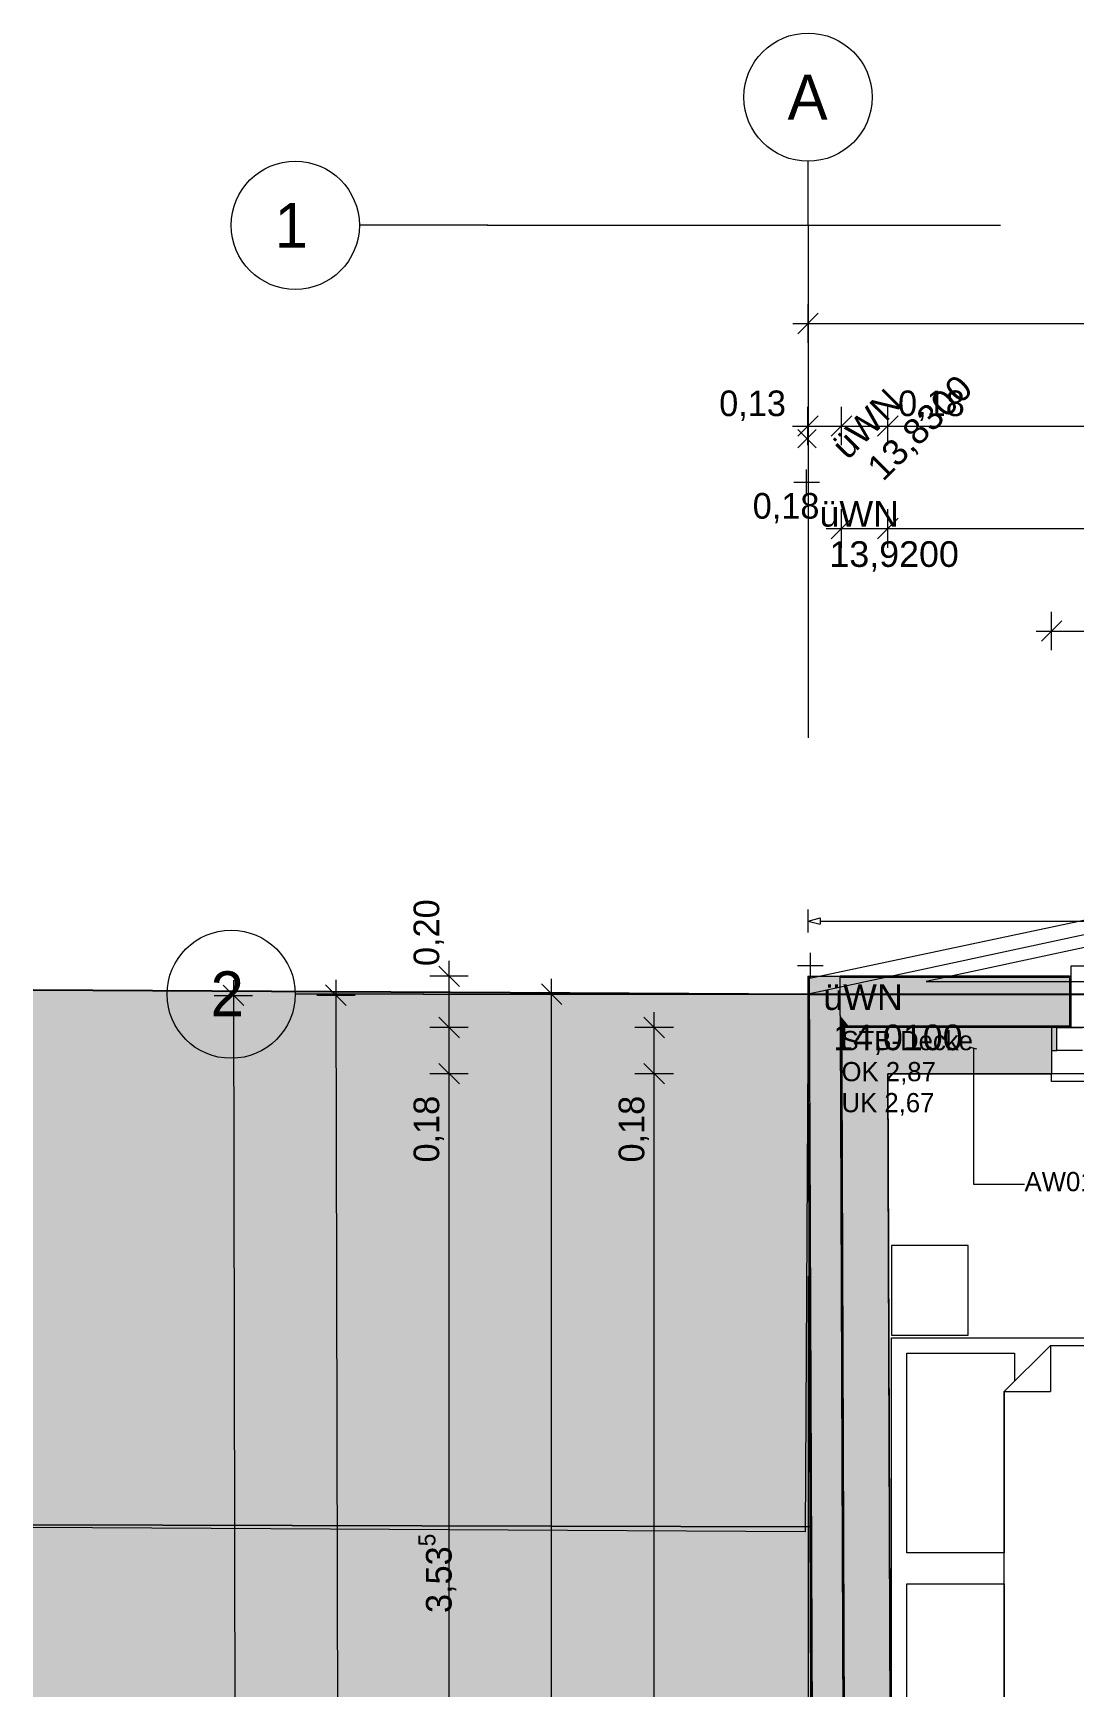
# Model space of a CAD drawing. Header units: metres. Extents: x -3 to 205, y -18 to 45.
# Drawn here: x -3.02 to 1.04, y -2.7 to 3.75 of the extents above; entities that cross this region are included whole.
import ezdxf

# ---------------------------------------------------------------- set-up
doc = ezdxf.new("R2010")
doc.units = ezdxf.units.M
doc.header["$MEASUREMENT"] = 0
doc.linetypes.add('Achse', pattern=[0.004, 0.002, -0.001, 0, -0.001])
doc.linetypes.add('Baufluchtlinie', pattern=[0.013, 0.008, -0.005])
for name, color, linetype in [('1._1.Stock PP STG1_3_000 Achsraster', 7, 'Continuous'), ('1._1.Stock PP STG1_3_110 Wand Aussen', 7, 'Continuous'), ('1._1.Stock PP STG1_3_165 Fassadengestaltung Bänder', 7, 'Continuous'), ('1._1.Stock PP STG1_3_210 Decke', 7, 'Continuous'), ('1._1.Stock PP STG1_3_220 Bodenaufbau', 7, 'Continuous'), ('1._1.Stock PP STG1_3_510 Möblierung', 7, 'Continuous'), ('1._1.Stock PP STG1_3_725 Nachbarbebauung', 7, 'Continuous'), ('1._1.Stock PP STG1_3_910 Allgemein Lageplan Höhen', 7, 'Continuous'), ('1._1.Stock PP STG1_3_915 Allgemein Beschriftung.x', 7, 'Continuous'), ('1._1.Stock PP STG1_3_950 Polierplan Bemaßung', 7, 'Continuous'), ('1._1.Stock PP STG1_3_955-1 Polierplan Beschriftung - STB Decke', 7, 'Continuous'), ('1._1.Stock PP STG1_3_970 Brandschutz', 7, 'Continuous'), ('1._1.Stock PP STG1_3_Neubau_840 Baulinien', 7, 'Continuous')]:
    doc.layers.add(name, color=color, linetype=linetype)
doc.styles.add('ERSTELLTER_STIL_1', font='arial.ttf')
doc.styles.add('ERSTELLTER_STIL_2', font='')
doc.styles.get('ERSTELLTER_STIL_2').set_extended_font_data('Eurostile')
doc.linetypes.add('Grenze Grundstück', pattern='A,0,[1,415_260415_PP_VA_1_4 1 St1.Shx,S=0.00031746,R=0,X=0,Y=0],-0.04,0', length=0.04)

msp = doc.modelspace()

# ---------------------------------------------------------------- hatches: boundary and pattern name
at = {"layer": '1._1.Stock PP STG1_3_110 Wand Aussen', "linetype": 'Continuous', "lineweight": 13, "true_color": 0xff6400}
for points in [[(0.0048, 0.065), (0.1248, 0.065), (0.1247, 0.07), (0.0047, 0.07)], [(0.0048, 0.0639), (0.0571, 0), (0.125, 0), (0.1248, 0.065), (0.0048, 0.065)], [(0.1248, 0.065), (0.125, 0), (1.02, 0), (1.02, 0.065)], [(0.0048, 0.0639), (0.0602, -15.0639), (0.1797, -14.9168), (0.1253, -0.0832)], [(0.125, 0), (0.0571, 0), (0.1253, -0.0832)], [(0.125, 0), (0.1253, -0.0832), (0.1595, -0.125), (1.02, -0.125), (1.02, 0)], [(0.1305, -0.125), (0.1303, -0.0894), (0.1253, -0.0832), (0.1255, -0.125)], [(0.1595, -0.125), (0.1303, -0.0894), (0.1305, -0.125)], [(0.97, -0.13), (0.95, -0.13), (0.95, -0.22), (0.97, -0.22)]]:
    msp.add_hatch(color=30, dxfattribs=at).paths.add_polyline_path(points)
at = {"layer": '1._1.Stock PP STG1_3_110 Wand Aussen', "linetype": 'Continuous', "lineweight": 0, "true_color": 0x373737}
for points in [[(0.1305, -0.13), (0.1305, -0.125), (0.1255, -0.125), (0.1255, -0.13)], [(0.1636, -0.13), (0.1595, -0.125), (0.1305, -0.125), (0.1305, -0.13)], [(0.1595, -0.125), (0.1636, -0.13), (1.02, -0.13), (1.02, -0.125)], [(0.1845, -14.87), (0.1305, -0.13), (0.1255, -0.13), (0.1795, -14.87)]]:
    msp.add_hatch(color=250, dxfattribs=at).paths.add_polyline_path(points)
at = {"layer": '1._1.Stock PP STG1_3_110 Wand Aussen', "linetype": 'Continuous', "lineweight": 13, "true_color": 0x3f7f02}
for points in [[(0.3111, -0.31), (0.1636, -0.13), (0.1305, -0.13), (0.1311, -0.31)], [(0.1636, -0.13), (0.3111, -0.31), (0.3105, -0.13)], [(0.3105, -0.13), (0.3111, -0.31), (0.95, -0.31), (0.95, -0.22), (0.95, -0.13)], [(0.3111, -0.31), (0.1311, -0.31), (0.1839, -14.69), (0.3639, -14.69)]]:
    msp.add_hatch(color=76, dxfattribs=at).paths.add_polyline_path(points)
at = {"layer": '1._1.Stock PP STG1_3_725 Nachbarbebauung', "linetype": 'Continuous', "lineweight": 0, "true_color": 0x1f1f1f}
for points in [[(0, 0), (-3.0225, 0.0171), (-3.0225, -2.0701), (0.0099, -2.0785)], [(-3.0225, -18), (0.0554, -18), (0.0528, -14.1947), (0.0564, -12.2031), (0.0099, -2.0785), (-3.0225, -2.0701)]]:
    msp.add_hatch(color=250, dxfattribs=at).paths.add_polyline_path(points)

# ---------------------------------------------------------------- linework, layer by layer
at = {"layer": '1._1.Stock PP STG1_3_000 Achsraster', "color": 5, "linetype": 'Achse', "lineweight": 0, "ltscale": 1000}
for p, q in [((0, 3), (0, 3.25)), ((-1.25, 3), (-1.75, 3)), ((-1.25, 3), (21, 3)), ((0, 3), (0, -18)), ((-1.5, 0), (-2, 0)), ((-1.5, 0), (21, 0))]:
    msp.add_line(p, q, dxfattribs=at)
at = {"layer": '1._1.Stock PP STG1_3_000 Achsraster', "color": 5, "linetype": 'Continuous', "lineweight": 0, "ltscale": 1000}
for centre in [(0, 3.5), (-2, 3), (-2.25, 0)]:
    msp.add_circle(centre, 0.25, dxfattribs=at)
at = {"layer": '1._1.Stock PP STG1_3_000 Achsraster', "color": 5, "linetype": 'Achse', "lineweight": 0, "ltscale": 1000}
for p in [(-1.25, 3), (-1.25, 3), (0, 3), (0, 3), (-1.5, 0), (-1.5, 0)]:
    msp.add_point(p, dxfattribs=at)
at = {"layer": '1._1.Stock PP STG1_3_110 Wand Aussen', "color": 7, "linetype": 'Continuous', "lineweight": 13, "ltscale": 1000}
for p, q in [((0.0048, 0.065), (0.0047, 0.07)), ((0.0048, 0.0639), (0.0048, 0.065)), ((0.1248, 0.065), (0.1247, 0.07)), ((0.1248, 0.065), (0.1247, 0.07)), ((1.02, 0.065), (0.1248, 0.065)), ((0.125, 0), (0.1248, 0.065)), ((0.125, 0), (0.1248, 0.065)), ((1.02, 0.07), (1.025, 0.07)), ((1.02, 0.065), (1.02, -0.13)), ((2.825, 0.11), (1.025, 0.11)), ((1.025, 0.11), (1.025, 0.07)), ((1.025, 0.07), (1.025, 0.065)), ((1.025, 0.07), (1.025, 0.065)), ((1.025, 0.065), (1.025, 0)), ((1.025, 0.065), (1.025, 0)), ((0.0048, 0.0639), (0.0602, -15.0639)), ((0.1253, -0.0832), (0.125, 0)), ((0.1253, -0.0832), (0.125, 0)), ((1.025, 0), (1.025, -0.125)), ((1.025, 0), (1.025, -0.125)), ((0.1253, -0.0832), (0.1255, -0.125)), ((0.1253, -0.0832), (0.1255, -0.125)), ((0.1305, -0.125), (0.1255, -0.125)), ((0.1255, -0.125), (0.1255, -0.13)), ((0.1255, -0.125), (0.1255, -0.13)), ((0.1595, -0.125), (0.1305, -0.125)), ((1.02, -0.125), (0.1595, -0.125)), ((1.025, -0.125), (1.025, -0.13)), ((1.025, -0.125), (1.025, -0.13)), ((0.1255, -0.13), (0.1795, -14.87)), ((1.02, -0.13), (0.95, -0.13)), ((1.02, -0.13), (0.95, -0.13)), ((1.02, -0.13), (0.95, -0.13)), ((0.97, -0.13), (1.07, -0.13)), ((0.97, -0.22), (0.97, -0.13)), ((1.02, -0.13), (1.025, -0.13)), ((1.02, -0.13), (1.025, -0.13)), ((1.02, -0.13), (1.025, -0.13)), ((1.07, -0.22), (0.97, -0.22)), ((0.95, -0.34), (0.95, -0.31)), ((2.9, -0.34), (0.95, -0.34))]:
    msp.add_line(p, q, dxfattribs=at)
at = {"layer": '1._1.Stock PP STG1_3_110 Wand Aussen', "color": 1, "linetype": 'Baufluchtlinie', "lineweight": 0, "ltscale": 1000}
msp.add_line((1.02, 0), (0.125, 0), dxfattribs=at)
at = {"layer": '1._1.Stock PP STG1_3_110 Wand Aussen', "color": 7, "linetype": 'Continuous', "lineweight": 18, "ltscale": 1000}
for p, q in [((0.1636, -0.13), (0.1305, -0.13)), ((0.1305, -0.13), (0.1311, -0.31)), ((0.1305, -0.13), (0.1311, -0.31)), ((0.3105, -0.13), (0.1636, -0.13)), ((0.95, -0.13), (0.3105, -0.13)), ((0.95, -0.13), (0.95, -0.22)), ((0.95, -0.13), (0.95, -0.22)), ((0.95, -0.13), (0.95, -0.22)), ((0.95, -0.22), (0.95, -0.31)), ((0.95, -0.22), (0.95, -0.31)), ((0.1311, -0.31), (0.1839, -14.69))]:
    msp.add_line(p, q, dxfattribs=at)
at = {"layer": '1._1.Stock PP STG1_3_110 Wand Aussen', "color": 7, "linetype": 'Continuous', "lineweight": 13, "ltscale": 1000, "flags": 128}
for points in [[(-0.0003, 0.07), (0.0047, 0.07)], [(-0.0003, 0.07), (0.0553, -15.07)], [(0.0047, 0.07), (0.1247, 0.07)], [(1.02, 0.07), (0.1247, 0.07)]]:
    msp.add_lwpolyline(points, dxfattribs=at)
msp.add_lwpolyline([(0.97, -0.13), (0.95, -0.13), (0.95, -0.22), (0.97, -0.22)], close=True, dxfattribs=at)
at = {"layer": '1._1.Stock PP STG1_3_110 Wand Aussen', "color": 7, "linetype": 'Continuous', "lineweight": 18, "ltscale": 1000, "flags": 128}
for points in [[(0.3111, -0.31), (0.95, -0.31)], [(0.3322, -6.045), (0.3111, -0.31)]]:
    msp.add_lwpolyline(points, dxfattribs=at)
at = {"layer": '1._1.Stock PP STG1_3_165 Fassadengestaltung Bänder', "color": 7, "linetype": 'Continuous', "lineweight": 18, "ltscale": 1000, "flags": 128}
for points in [[(0, 0.0617), (3.72, 0.85), (4.81, 0.85)], [(3.585, 0.721), (0.4606, 0.05)], [(0, 0), (0, 0.0617)], [(0.4606, 0.05), (3.585, 0.05)], [(3.635, 0), (0, 0)]]:
    msp.add_lwpolyline(points, dxfattribs=at)
at = {"layer": '1._1.Stock PP STG1_3_165 Fassadengestaltung Bänder', "color": 7, "linetype": 'Continuous', "lineweight": 13, "ltscale": 1000, "flags": 128}
msp.add_lwpolyline([(0, 0), (0, 0.0617), (3.72, 0.85), (5.89, 0.85), (13.09, 0.85), (15.21, 0.85), (18.985, 0.05), (18.985, 0), (18.935, 0), (18.935, 0.0074), (15.21, 0.8), (3.72, 0.8)], close=True, dxfattribs=at)
at = {"layer": '1._1.Stock PP STG1_3_210 Decke', "color": 7, "linetype": 'Continuous', "lineweight": 13, "ltscale": 1000, "true_color": 0xf4f4f4, "flags": 128}
for points in [[(0.1305, -0.13), (0.1845, -14.87), (5.505, -14.87), (5.505, -15.84), (13.475, -15.84), (13.475, -14.87), (18.8055, -14.87), (18.8546, -0.13), (15.89, -0.13)], [(6.02, -0.13), (6.02, -0.53), (3.625, -0.53), (3.625, -0.13), (0.1305, -0.13)], [(0.1305, -0.13), (0.1845, -14.87), (5.505, -14.87), (5.505, -15.84), (13.475, -15.84), (13.475, -14.87), (18.8055, -14.87), (18.8546, -0.13), (15.89, -0.13)], [(6.02, -0.13), (6.02, -0.53), (3.625, -0.53), (3.625, -0.13), (0.1305, -0.13)], [(0.1305, -0.13), (0.1845, -14.87), (5.505, -14.87), (5.505, -15.84), (13.475, -15.84), (13.475, -14.87), (18.8055, -14.87), (18.8546, -0.13), (15.89, -0.13)], [(6.02, -0.13), (6.02, -0.53), (3.625, -0.53), (3.625, -0.13), (0.1305, -0.13)]]:
    msp.add_lwpolyline(points, dxfattribs=at)
at = {"layer": '1._1.Stock PP STG1_3_220 Bodenaufbau', "color": 7, "linetype": 'Continuous', "lineweight": 13, "ltscale": 1000, "true_color": 0xf4f4f4, "flags": 128}
msp.add_lwpolyline([(3.445, -0.31), (0.3111, -0.31), (0.3639, -14.69), (5.685, -14.69), (5.685, -15.66), (13.295, -15.66), (13.295, -14.69), (18.6261, -14.69), (18.674, -0.31), (15.505, -0.31), (15.505, -0.71), (12.78, -0.71), (12.78, -0.13), (6.2, -0.13), (6.2, -0.71), (3.445, -0.71)], close=True, dxfattribs=at)
at = {"layer": '1._1.Stock PP STG1_3_510 Möblierung', "color": 8, "linetype": 'Continuous', "lineweight": 13, "ltscale": 1000, "true_color": 0x7e7f7f}
for p, q in [((0.625, -0.98), (0.325, -0.98)), ((0.325, -0.98), (0.325, -1.33)), ((0.625, -1.33), (0.625, -0.98)), ((0.325, -1.33), (0.625, -1.33)), ((0.325, -3.14), (0.325, -1.34)), ((0.325, -1.34), (2.325, -1.34)), ((0.765, -1.55), (0.945, -1.37)), ((0.945, -1.37), (2.295, -1.37)), ((0.945, -1.37), (0.945, -1.55)), ((0.765, -2.24), (0.765, -1.55)), ((0.765, -1.55), (0.945, -1.55)), ((0.765, -2.93), (0.765, -2.24))]:
    msp.add_line(p, q, dxfattribs=at)
at = {"layer": '1._1.Stock PP STG1_3_510 Möblierung', "color": 8, "linetype": 'Continuous', "lineweight": 13, "ltscale": 1000, "true_color": 0x7e7f7f, "flags": 128}
for points in [[(0.765, -2.18), (0.385, -2.18), (0.385, -1.4), (0.805, -1.4), (0.805, -1.51), (0.765, -1.55)], [(0.765, -2.93), (0.805, -2.97), (0.805, -3.08), (0.385, -3.08), (0.385, -2.3), (0.765, -2.3)]]:
    msp.add_lwpolyline(points, close=True, dxfattribs=at)
at = {"layer": '1._1.Stock PP STG1_3_725 Nachbarbebauung', "color": 8, "linetype": 'Continuous', "lineweight": 13, "ltscale": 1000, "flags": 128}
for points in [[(-3.0225, 0.0171), (0, 0)], [(-3.0225, -2.0701), (0.0099, -2.0785), (0, 0), (-3.0225, 0.0171)], [(0, 0), (-0.0119, -2.0974)], [(0.0554, -18), (0.0528, -14.1947), (0.0564, -12.2031), (0.0099, -2.0785), (-3.0225, -2.0701)], [(-0.0119, -2.0974), (-3.0225, -2.0804)]]:
    msp.add_lwpolyline(points, dxfattribs=at)
at = {"layer": '1._1.Stock PP STG1_3_910 Allgemein Lageplan Höhen', "color": 7, "linetype": 'Continuous', "lineweight": 13, "ltscale": 1000}
for p, q in [((-0.0393, 2.1324), (0.0314, 2.2031)), ((0.0314, 2.1324), (-0.0393, 2.2031)), ((-0.0056, 1.9473), (-0.0056, 2.0473)), ((-0.0556, 1.9973), (0.0444, 1.9973)), ((0.009, 0.0616), (0.009, 0.1616)), ((-0.041, 0.1116), (0.059, 0.1116))]:
    msp.add_line(p, q, dxfattribs=at)
at = {"layer": '1._1.Stock PP STG1_3_915 Allgemein Beschriftung.x', "color": 7, "linetype": 'Continuous', "lineweight": 13, "ltscale": 1000}
for p, q in [((0.6582, -0.2143), (0.6332, -0.2076)), ((0.6457, -0.211), (0.6457, -0.7409)), ((0.6457, -0.7409), (0.8444, -0.7409))]:
    msp.add_line(p, q, dxfattribs=at)
at = {"layer": '1._1.Stock PP STG1_3_950 Polierplan Bemaßung', "color": 1, "linetype": 'Continuous', "lineweight": 13, "ltscale": 1000, "true_color": 0xfb0106}
for p, q in [((0.04, 2.6569), (-0.04, 2.5769)), ((0, 2.5419), (0, 2.6919)), ((-0.06, 2.6169), (0, 2.6169)), ((0, 2.6169), (18.985, 2.6169)), ((-2.2012, -0.0445), (-2.2814, 0.0353)), ((-2.2414, 0.0554), (-2.2413, -0.0046)), ((-1.8012, -0.0438), (-1.8814, 0.0361)), ((-1.8414, 0.0562), (-1.8413, -0.0038)), ((-0.925, 0), (-1.075, 0)), ((-0.96, -0.04), (-1.04, 0.04)), ((-1, 0), (-1, 0.06)), ((-1, -15), (-1, 0)), ((-2.3163, -0.0048), (-2.1663, -0.0045)), ((-2.2413, -0.0046), (-2.2061, -18)), ((-1.9163, -0.004), (-1.7663, -0.0037)), ((-1.8413, -0.0038), (-1.8174, -12.2067))]:
    msp.add_line(p, q, dxfattribs=at)
at = {"layer": '1._1.Stock PP STG1_3_950 Polierplan Bemaßung', "color": 6, "linetype": 'Continuous', "lineweight": 13, "ltscale": 1000, "true_color": 0xfb02fe}
for p, q in [((-0.0003, 2.1419), (-0.0003, 2.2919)), ((0.1305, 2.1419), (0.1305, 2.2919)), ((0.3111, 2.1419), (0.3111, 2.2919)), ((-0.0603, 2.2169), (-0.0003, 2.2169)), ((0.0397, 2.2569), (-0.0403, 2.1769)), ((-0.0003, 2.2169), (0.1305, 2.2169)), ((0.1705, 2.2569), (0.0905, 2.1769)), ((0.1305, 2.2169), (0.3111, 2.2169)), ((0.3511, 2.2569), (0.2711, 2.1769)), ((0.3111, 2.2169), (3.445, 2.2169)), ((-1.4, 0.07), (-1.4, 0.13)), ((-1.325, 0.07), (-1.475, 0.07)), ((-1.36, 0.03), (-1.44, 0.11)), ((-1.4, -0.13), (-1.4, 0.07)), ((-1.44, -0.09), (-1.36, -0.17)), ((-1.325, -0.13), (-1.475, -0.13)), ((-1.4, -0.31), (-1.4, -0.13)), ((-1.325, -0.31), (-1.475, -0.31)), ((-1.44, -0.27), (-1.36, -0.35)), ((-1.4, -3.845), (-1.4, -0.31))]:
    msp.add_line(p, q, dxfattribs=at)
at = {"layer": '1._1.Stock PP STG1_3_950 Polierplan Bemaßung', "color": 76, "linetype": 'Continuous', "lineweight": 13, "ltscale": 1000, "true_color": 0x3f7f02}
for p, q in [((0.1305, 1.7419), (0.1305, 1.8919)), ((0.3111, 1.7419), (0.3111, 1.8919)), ((0.0705, 1.8169), (0.1305, 1.8169)), ((0.1705, 1.8569), (0.0905, 1.7769)), ((0.1305, 1.8169), (0.3111, 1.8169)), ((0.3511, 1.8569), (0.2711, 1.7769)), ((0.3111, 1.8169), (3.445, 1.8169)), ((0.95, 1.3419), (0.95, 1.4919)), ((0.99, 1.4569), (0.91, 1.3769)), ((0.89, 1.4169), (0.95, 1.4169)), ((0.95, 1.4169), (2.9, 1.4169)), ((-0.56, -0.17), (-0.64, -0.09)), ((-0.6, -0.13), (-0.6, -0.07)), ((-0.525, -0.13), (-0.675, -0.13)), ((-0.6, -0.31), (-0.6, -0.13)), ((-0.525, -0.31), (-0.675, -0.31)), ((-0.64, -0.27), (-0.56, -0.35)), ((-0.6, -6.045), (-0.6, -0.31))]:
    msp.add_line(p, q, dxfattribs=at)
at = {"layer": '1._1.Stock PP STG1_3_970 Brandschutz', "color": 16, "linetype": 'Continuous', "lineweight": 13, "ltscale": 1000, "true_color": 0x7e0000}
for p, q in [((0, 0.2404), (0, 0.331)), ((0, 0.2857), (0.0467, 0.2982)), ((0, 0.2857), (0.0467, 0.2732)), ((0.0467, 0.2982), (0.0467, 0.2732)), ((0.0467, 0.2857), (2.7783, 0.2857))]:
    msp.add_line(p, q, dxfattribs=at)
at = {"layer": '1._1.Stock PP STG1_3_Neubau_840 Baulinien', "color": 1, "linetype": 'Continuous', "lineweight": 25, "ltscale": 1000, "true_color": 0xfb0106, "flags": 128}
msp.add_lwpolyline([(-3.0225, 0.0171), (0, 0), (18.985, 0), (23.9775, -0.0042)], dxfattribs=at)
at = {"layer": '1._1.Stock PP STG1_3_Neubau_840 Baulinien', "color": 76, "linetype": 'Grenze Grundstück', "lineweight": 13, "ltscale": 1000, "true_color": 0x3f7f02, "flags": 128}
msp.add_lwpolyline([(0.0591, -18), (0.0564, -12.2031), (0, -0.0002), (18.985, -0.0012), (18.958, -11.4452), (18.914, -18)], dxfattribs=at)

# ---------------------------------------------------------------- texts
at = {"layer": '1._1.Stock PP STG1_3_000 Achsraster', "color": 5, "linetype": 'Continuous', "lineweight": 0, "char_height": 0.175, "attachment_point": 1, "style": 'ERSTELLTER_STIL_2'}
for s, insert in [('\\A1;{\\pql;\\pt0;\\fEurostile|b0|i0|c0|p0;\\W1.000000;A}', (-0.0799, 3.5875)), ('\\A1;{\\pql;\\pt0;\\fEurostile|b0|i0|c0|p0;\\W1.000000;1}', (-2.0805, 3.0875)), ('\\A1;{\\pql;\\pt0;\\fEurostile|b0|i0|c0|p0;\\W1.000000;2}', (-2.3305, 0.0893))]:
    msp.add_mtext(s, dxfattribs=dict(at, insert=insert))
at = {"layer": '1._1.Stock PP STG1_3_910 Allgemein Lageplan Höhen', "color": 7, "linetype": 'Continuous', "lineweight": 13, "char_height": 0.1, "attachment_point": 1, "rotation": 45, "style": 'ERSTELLTER_STIL_1'}
for s, insert in [('\\A1;{\\pql;\\fArial|b0|i0|c0|p0;\\W1.000000; 13,8300}', (0.194, 2.0405)), ('\\A1;{\\pql;\\fArial|b0|i0|c0|p0;\\W1.000000;üWN}', (0.0829, 2.1516))]:
    msp.add_mtext(s, dxfattribs=dict(at, insert=insert))
at = {"layer": '1._1.Stock PP STG1_3_910 Allgemein Lageplan Höhen', "color": 7, "linetype": 'Continuous', "lineweight": 13, "char_height": 0.1, "attachment_point": 1, "style": 'ERSTELLTER_STIL_1'}
for s, insert in [('\\A1;{\\pql;\\fArial|b0|i0|c0|p0;\\W1.000000;üWN}', (0.0444, 1.9244)), ('\\A1;{\\pql;\\fArial|b0|i0|c0|p0;\\W1.000000; 13,9200}', (0.0444, 1.7673)), ('\\A1;{\\pql;\\fArial|b0|i0|c0|p0;\\W1.000000;üWN}', (0.059, 0.0388)), ('\\A1;{\\pql;\\fArial|b0|i0|c0|p0;\\W1.000000; 14,0100}', (0.059, -0.1184))]:
    msp.add_mtext(s, dxfattribs=dict(at, insert=insert))
at = {"layer": '1._1.Stock PP STG1_3_915 Allgemein Beschriftung.x', "color": 7, "linetype": 'Continuous', "lineweight": 13, "insert": (0.8444, -0.7315), "char_height": 0.075, "attachment_point": 4, "style": 'ERSTELLTER_STIL_2'}
msp.add_mtext('\\A1;{\\pql;\\fEurostile|b0|i0|c0|p0;\\W1.000000;AW01a}', dxfattribs=at)
at = {"layer": '1._1.Stock PP STG1_3_950 Polierplan Bemaßung', "color": 6, "linetype": 'Continuous', "lineweight": 13, "true_color": 0xfb02fe, "char_height": 0.1, "width": 0.306373, "attachment_point": 7, "style": 'ERSTELLTER_STIL_2'}
for s, insert in [('\\A1;{\\pql;\\fEurostile|b0|i0|c0|p0;\\W1.000000;0,13}', (-0.3466, 2.2369)), ('\\A1;{\\pql;\\fEurostile|b0|i0|c0|p0;\\W1.000000;0,18}', (0.3511, 2.2369))]:
    msp.add_mtext(s, dxfattribs=dict(at, insert=insert))
at = {"layer": '1._1.Stock PP STG1_3_950 Polierplan Bemaßung', "color": 76, "linetype": 'Continuous', "lineweight": 13, "true_color": 0x3f7f02, "insert": (-0.2159, 1.8369), "char_height": 0.1, "width": 0.306373, "attachment_point": 7, "style": 'ERSTELLTER_STIL_2'}
msp.add_mtext('\\A1;{\\pql;\\fEurostile|b0|i0|c0|p0;\\W1.000000;0,18}', dxfattribs=at)
at = {"layer": '1._1.Stock PP STG1_3_950 Polierplan Bemaßung', "color": 6, "linetype": 'Continuous', "lineweight": 13, "true_color": 0xfb02fe, "char_height": 0.1, "width": 0.306373, "attachment_point": 7, "rotation": 90, "style": 'ERSTELLTER_STIL_2'}
for s, insert in [('\\A1;{\\pql;\\fEurostile|b0|i0|c0|p0;\\W1.000000;0,20}', (-1.42, 0.11)), ('\\A1;{\\pql;\\fEurostile|b0|i0|c0|p0;\\W1.000000;0,18}', (-1.42, -0.6564))]:
    msp.add_mtext(s, dxfattribs=dict(at, insert=insert))
at = {"layer": '1._1.Stock PP STG1_3_950 Polierplan Bemaßung', "color": 76, "linetype": 'Continuous', "lineweight": 13, "true_color": 0x3f7f02, "insert": (-0.62, -0.6564), "char_height": 0.1, "width": 0.306373, "attachment_point": 7, "rotation": 90, "style": 'ERSTELLTER_STIL_2'}
msp.add_mtext('\\A1;{\\pql;\\fEurostile|b0|i0|c0|p0;\\W1.000000;0,18}', dxfattribs=at)
at = {"layer": '1._1.Stock PP STG1_3_950 Polierplan Bemaßung', "color": 6, "linetype": 'Continuous', "lineweight": 13, "true_color": 0xfb02fe, "insert": (-1.361, -2.4142), "char_height": 0.1, "attachment_point": 7, "rotation": 90, "style": 'ERSTELLTER_STIL_2'}
msp.add_mtext('\\A1;{\\pql;\\fEurostile|b0|i0|c0|p0;\\W1.000000;3,53\\fEurostile|b0|i0|c0|p0;\\W1.000000;\\A1{\\H.66x;\\S5^  ;}}', dxfattribs=at)
at = {"layer": '1._1.Stock PP STG1_3_955-1 Polierplan Beschriftung - STB Decke', "color": 76, "linetype": 'Continuous', "lineweight": 13, "true_color": 0x3f7f02, "insert": (0.1305, -0.1433), "char_height": 0.075, "attachment_point": 1, "line_spacing_factor": 0.968384, "style": 'ERSTELLTER_STIL_2'}
msp.add_mtext('\\A1;{\\pql;\\fEurostile|b0|i0|c0|p0;\\W1.000000;STB-Decke\\P\\pql;\\fEurostile|b0|i0|c0|p0;\\W1.000000;OK \\fEurostile|b0|i0|c0|p0;\\W1.000000;2,87\\P\\pql;\\fEurostile|b0|i0|c0|p0;\\W1.000000;UK \\fEurostile|b0|i0|c0|p0;\\W1.000000;2,67}', dxfattribs=at)

doc.saveas('drawing.dxf')
